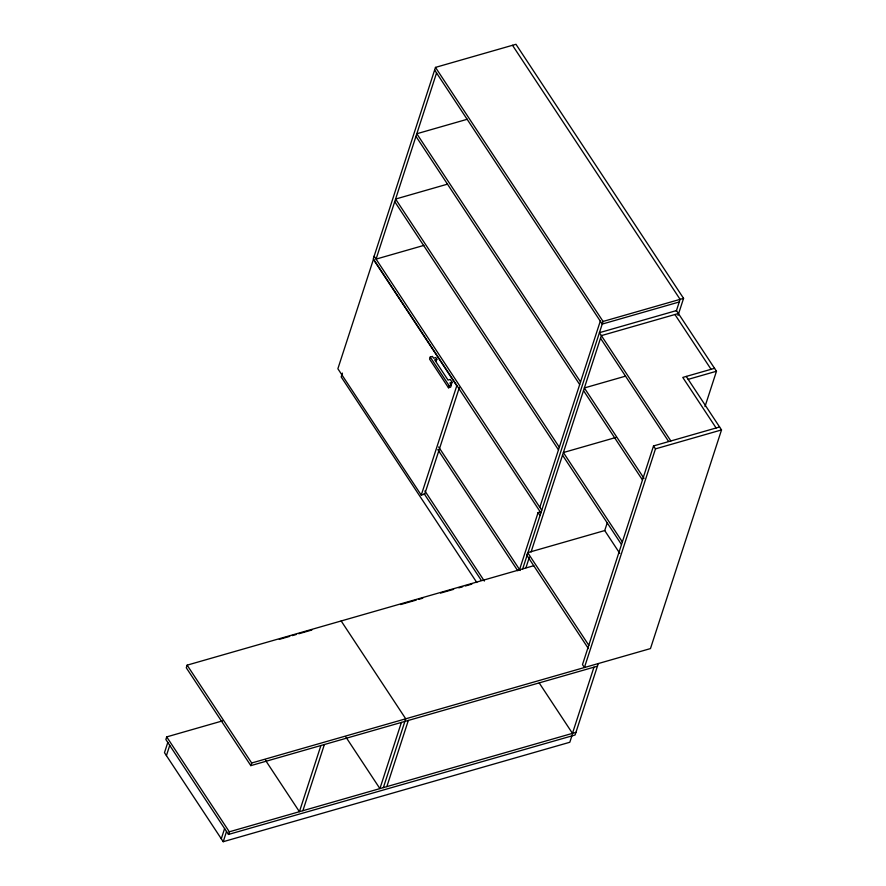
<?xml version="1.0" encoding="UTF-8"?>
<svg xmlns="http://www.w3.org/2000/svg" width="886" height="886" viewBox="0 0 886 886"><rect width="100%" height="100%" fill="white"/><g stroke="black" fill="none" stroke-linecap="round" stroke-linejoin="round"><path stroke-width="1.33" d="M533.737 565.722L187.134 665.153L186.281 667.778L250.827 765.626L597.43 666.183M222.486 720.894L166.712 736.897L165.859 739.522L228.466 834.435L575.08 734.992L598.283 663.559M167.797 742.457L164.475 752.668L223.217 841.7L569.82 742.258L572.312 734.605M166.413 755.603L169.735 745.392M678.023 315.449L683.571 298.36L515.962 44.3L435.48 67.391L373.283 258.801L540.892 512.861M436.565 72.951L376.074 259.111L423.885 245.4M342.428 373.106L341.188 376.938L476.79 582.501M221.279 838.765L224.601 828.565M223.217 841.7L226.528 831.5M228.466 834.435L229.319 831.81L166.712 736.897M250.827 765.626L251.679 763.001L187.134 665.153M430.219 357.047L429.555 359.096L448.471 387.769L450.675 387.138L451.339 385.089L449.9 382.907L452.104 382.276L450.243 379.452L448.039 380.083L434.661 359.816L436.864 359.184L435.79 357.556L433.586 358.188L432.423 356.416L430.219 357.047L449.136 385.72L448.471 387.769M436.2 361.233L436.864 359.184M320.92 745.514L299.413 811.698L265.468 760.243M302.879 810.701L324.387 744.517M451.439 384.336L452.104 382.276M421.249 495.13L456.777 385.798L373.405 259.421L337.876 368.753L421.249 495.13L424.715 494.144L459.402 387.404M401.402 722.422L379.906 788.606L345.961 737.152M383.372 787.61L405.722 718.801L341.176 620.964M386.839 786.613L408.335 720.429M519.395 570.119L538.101 512.551L540.759 511.798M539.807 507.301L600.298 321.142M619.79 553.396L604.728 530.559L527.713 552.654L526.86 555.278L588.415 648.596M522.607 569.133L603.078 321.452L435.48 67.391M525.952 567.738L529.363 557.239M531.068 552L601.372 335.617L678.399 313.522M604.728 530.57L607.287 522.707M676.262 311.185L680.105 299.357L512.496 45.297M653.536 445.935L582.49 664.6L584.417 667.535L655.474 448.87L653.536 445.935L719.587 426.986M593.963 667.18L572.467 733.364L539.275 683.051M704.99 406.596L716.475 371.245L676.461 310.587L599.434 332.682L670.868 440.962M686.24 376.428L721.525 429.92L650.468 648.585L251.679 763.001M467.276 119.267L416.808 133.742L580.54 381.932M447.375 184.188L395.588 199.051L559.321 447.242M603.078 321.452L683.571 298.36M679.252 301.982L602.225 324.077L434.627 70.016M449.136 385.72L451.339 385.089M625.527 376.151L584.361 387.957L644.044 478.418M714.537 368.31L682.774 377.425L716.121 427.982M688.167 379.363L716.475 371.245M615.925 437.462L563.385 452.536L622.304 541.844M655.474 448.87L721.525 429.92M279.3 639.36L289.722 636.37M292.325 635.616L296.223 634.498M298.826 633.756L311.85 630.012M400.627 604.551L416.254 600.066M418.856 599.313L422.766 598.194M440.575 593.088L453.599 589.345M458.804 587.861L462.714 586.731M465.316 585.989L471.828 584.118M229.319 831.81L575.933 732.368M674.933 314.519L711.07 369.307M600.52 338.242L668.498 441.294M415.955 136.366L579.688 384.557M583.509 390.582L642.428 479.902M562.532 455.16L621.451 544.469M394.735 201.676L558.468 449.866M374.136 256.176L541.745 510.247M538.101 512.551L540.039 515.486M527.713 552.654L588.891 645.407M438.659 446.965L520.148 570.484M437.806 449.579L517.778 570.794M424.926 490.977L484.354 581.061M424.073 493.602L481.22 580.219"/></g></svg>
